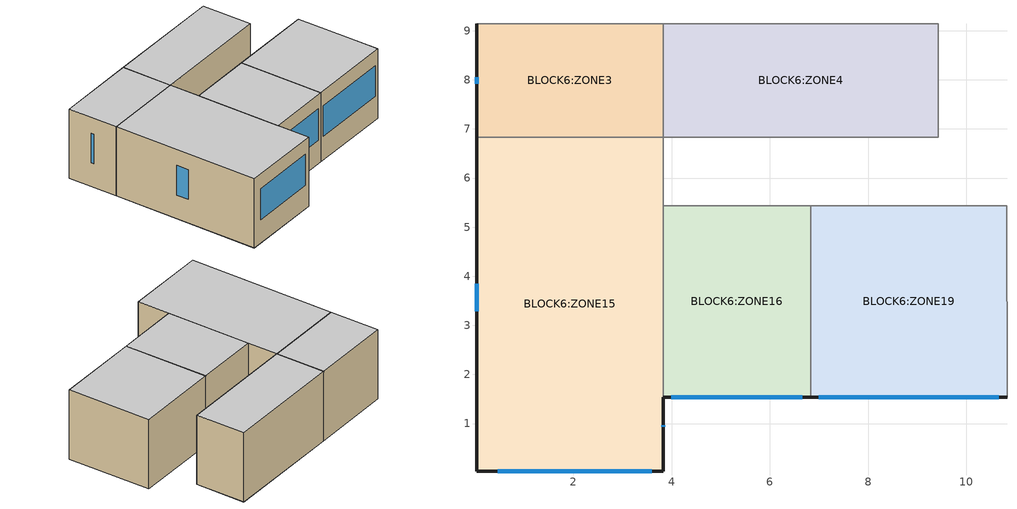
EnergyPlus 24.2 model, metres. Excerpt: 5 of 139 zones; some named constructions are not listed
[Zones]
BLOCK6:ZONE3
 floor to BLOCK5:ZONE3 (XIAN_Wenjiaoyuan_22_InternalFloor_Reversed_Rev): 3.82,6.83 0.03,6.83 0.03,9.14 3.82,9.14 z16.5
 wall outside (XIAN_Wenjiaoyuan_22_Wall): 0.03,9.14 0.03,6.83 z16.5:19.8
 wall to BLOCK6:ZONE4 (Project partition): 3.82,6.83 3.82,9.14 z16.5:19.8
 wall to BLOCK6:ZONE2 (Project partition): 3.82,9.14 0.03,9.14 z16.5:19.8
 wall to BLOCK6:ZONE15 (Project partition): 0.03,6.83 3.82,6.83 z16.5:19.8
 window (XIAN_Wenjiaoyuan_22_ExternalWindows - 1001): 0.03,8.05 0.03,7.92 z17.63:19.05
 ceiling to ROOF1:ZONE1 (Project semi-exposed ceiling): 0.03,6.83 3.82,6.83 3.82,9.14 0.03,9.14 z19.8
BLOCK6:ZONE4
 floor to BLOCK5:ZONE4 (XIAN_Wenjiaoyuan_22_InternalFloor_Reversed_Rev): 9.43,6.83 3.82,6.83 3.82,9.14 9.43,9.14 z16.5
 wall to BLOCK6:ZONE22 (Project partition_Rev): 3.82,6.83 9.43,6.83 9.43,9.14 z16.5:19.8
 wall to BLOCK6:ZONE2 (Project partition): 9.43,9.14 3.82,9.14 z16.5:19.8
 ceiling to ROOF1:ZONE1 (Project semi-exposed ceiling): 3.82,6.83 9.43,6.83 9.43,9.14 3.82,9.14 z19.8
BLOCK6:ZONE15
 floor to BLOCK5:ZONE15 (XIAN_Wenjiaoyuan_22_InternalFloor_Reversed_Rev): 3.82,0.03 0.03,0.03 0.03,6.83 3.82,6.83 z16.5
 wall outside (XIAN_Wenjiaoyuan_22_Wall): 0.03,6.83 0.03,0.03 3.82,0.03 3.82,1.53 z16.5:19.8
 wall to BLOCK6:ZONE22 (Project partition_Rev): 3.82,5.43 3.82,6.83 z16.5:19.8
 wall to BLOCK6:ZONE16 (Project partition): 3.82,1.53 3.82,5.43 z16.5:19.8
 window (XIAN_Wenjiaoyuan_22_ExternalWindows - 1001): 0.03,3.84 0.03,3.28 / 3.82,0.93 3.82,0.97 z17.63:19.05; 0.46,0.03 3.6,0.03 z17.63:19.11
 ceiling to ROOF1:ZONE1 (Project semi-exposed ceiling): 0.03,0.03 3.82,0.03 3.82,6.83 0.03,6.83 z19.8
BLOCK6:ZONE16
 floor to BLOCK5:ZONE16 (XIAN_Wenjiaoyuan_22_InternalFloor_Reversed_Rev): 6.83,1.53 3.82,1.53 3.82,5.43 6.83,5.43 z16.5
 wall outside (XIAN_Wenjiaoyuan_22_Wall): 3.82,1.53 6.83,1.53 z16.5:19.8
 wall to BLOCK6:ZONE22 (Project partition_Rev): 6.83,5.43 3.82,5.43 z16.5:19.8
 wall to BLOCK6:ZONE19 (Project partition): 6.83,1.53 6.83,5.43 z16.5:19.8
 window (XIAN_Wenjiaoyuan_22_ExternalWindows - 1001): 3.99,1.53 6.66,1.53 z17.63:19.12
 ceiling to ROOF1:ZONE1 (Project semi-exposed ceiling): 3.82,1.53 6.83,1.53 6.83,5.43 3.82,5.43 z19.8
BLOCK6:ZONE19
 floor to BLOCK5:ZONE19 (XIAN_Wenjiaoyuan_22_InternalFloor_Reversed_Rev): 10.83,1.53 6.83,1.53 6.83,5.43 10.83,5.43 z16.5
 wall outside (XIAN_Wenjiaoyuan_22_Wall): 6.83,1.53 10.83,1.53 z16.5:19.8
 wall to BLOCK6:ZONE22 (Project partition_Rev): 10.83,1.53 10.83,5.43 6.83,5.43 z16.5:19.8
 window (XIAN_Wenjiaoyuan_22_ExternalWindows - 1001): 7,1.53 10.66,1.53 z17.63:19.1
 ceiling to ROOF1:ZONE1 (Project semi-exposed ceiling): 6.83,1.53 10.83,1.53 10.83,5.43 6.83,5.43 z19.8
[WindowProperty:FrameAndDivider]
1: Frame Width {m}=0.04; Frame Outside Projection {m}=0; Frame Inside Projection {m}=0; Frame Conductance {W/m2-K}=9.5; Ratio of Frame-Edge Glass Conductance to Center-Of-Glass Conductance=1; Frame Solar Absorptance=0.5; Frame Visible Absorptance=0.5; Frame Thermal Hemispherical Emissivity=0.9; Divider Type=DividedLite; Divider Width {m}=0.02; Number of Horizontal Dividers=1; Number of Vertical Dividers=1; Divider Outside Projection {m}=0; Divider Inside Projection {m}=0; Divider Conductance {W/m2-K}=9.5; Ratio of Divider-Edge Glass Conductance to Center-Of-Glass Conductance=1; Divider Solar Absorptance=0.5; Divider Visible Absorptance=0.5; Divider Thermal Hemispherical Emissivity=0.9; Outside Reveal Solar Absorptance=0.5; Inside Sill Depth {m}=0; Inside Sill Solar Absorptance=0.5; Inside Reveal Depth {m}=0; Inside Reveal Solar Absorptance=0.5; NFRC Product Type for Assembly Calculations=CurtainWall
[Schedule:Compact]
BLOCK1:ZONE3 Heating Setpoint Schedule; BLOCK1:ZONE4 Heating Setpoint Schedule; BLOCK1:ZONE12 Heating Setpoint Schedule; BLOCK1:ZONE14 Heating Setpoint Schedule; BLOCK1:ZONE5 Heating Setpoint Schedule; BLOCK1:ZONE1 Heating Setpoint Schedule; BLOCK2:ZONE3 Heating Setpoint Schedule; BLOCK2:ZONE4 Heating Setpoint Schedule; BLOCK2:ZONE12 Heating Setpoint Schedule; BLOCK2:ZONE14 Heating Setpoint Schedule; BLOCK2:ZONE5 Heating Setpoint Schedule; BLOCK2:ZONE1 Heating Setpoint Schedule; BLOCK3:ZONE3 Heating Setpoint Schedule; BLOCK3:ZONE4 Heating Setpoint Schedule; BLOCK3:ZONE12 Heating Setpoint Schedule; BLOCK3:ZONE14 Heating Setpoint Schedule; BLOCK3:ZONE5 Heating Setpoint Schedule; BLOCK3:ZONE1 Heating Setpoint Schedule; BLOCK4:ZONE3 Heating Setpoint Schedule; BLOCK4:ZONE4 Heating Setpoint Schedule; BLOCK4:ZONE12 Heating Setpoint Schedule; BLOCK4:ZONE14 Heating Setpoint Schedule; BLOCK4:ZONE5 Heating Setpoint Schedule; BLOCK4:ZONE1 Heating Setpoint Schedule; BLOCK5:ZONE3 Heating Setpoint Schedule; BLOCK5:ZONE4 Heating Setpoint Schedule; BLOCK5:ZONE12 Heating Setpoint Schedule; BLOCK5:ZONE14 Heating Setpoint Schedule; BLOCK5:ZONE5 Heating Setpoint Schedule; BLOCK5:ZONE1 Heating Setpoint Schedule; BLOCK6:ZONE3 Heating Setpoint Schedule; BLOCK6:ZONE4 Heating Setpoint Schedule: Through: 31 Dec, For: Weekdays SummerDesignDay, Until: 05:00, 12, Until: 10:00, 18, Until: 17:00, 12, Until: 23:00, 18, Until: 24:00, 12, For: WinterDesignDay, Until: 24:00, 18, For: Weekends, Until: 05:00, 12, Until: 10:00, 18, Until: 17:00, 12, Until: 23:00, 18, Until: 24:00, 12, For: Holidays, Until: 05:00, 12, Until: 10:00, 18, Until: 17:00, 12, Until: 23:00, 18, Until: 24:00, 12, For: AllOtherDays, Until: 24:00, -50
BLOCK1:ZONE3 Heating Availability Sch; BLOCK1:ZONE4 Heating Availability Sch; BLOCK1:ZONE12 Heating Availability Sch; BLOCK1:ZONE14 Heating Availability Sch; BLOCK1:ZONE5 Heating Availability Sch; BLOCK1:ZONE1 Heating Availability Sch; BLOCK2:ZONE3 Heating Availability Sch; BLOCK2:ZONE4 Heating Availability Sch; BLOCK2:ZONE12 Heating Availability Sch; BLOCK2:ZONE14 Heating Availability Sch; BLOCK2:ZONE5 Heating Availability Sch; BLOCK2:ZONE1 Heating Availability Sch; BLOCK3:ZONE3 Heating Availability Sch; BLOCK3:ZONE4 Heating Availability Sch; BLOCK3:ZONE12 Heating Availability Sch; BLOCK3:ZONE14 Heating Availability Sch; BLOCK3:ZONE5 Heating Availability Sch; BLOCK3:ZONE1 Heating Availability Sch; BLOCK4:ZONE3 Heating Availability Sch; BLOCK4:ZONE4 Heating Availability Sch; BLOCK4:ZONE12 Heating Availability Sch; BLOCK4:ZONE14 Heating Availability Sch; BLOCK4:ZONE5 Heating Availability Sch; BLOCK4:ZONE1 Heating Availability Sch; BLOCK5:ZONE3 Heating Availability Sch; BLOCK5:ZONE4 Heating Availability Sch; BLOCK5:ZONE12 Heating Availability Sch; BLOCK5:ZONE14 Heating Availability Sch; BLOCK5:ZONE5 Heating Availability Sch; BLOCK5:ZONE1 Heating Availability Sch; BLOCK6:ZONE3 Heating Availability Sch; BLOCK6:ZONE4 Heating Availability Sch: Through: 31 Dec, For: Weekdays SummerDesignDay, Until: 05:00, 1, Until: 10:00, 1, Until: 17:00, 1, Until: 23:00, 1, Until: 24:00, 1, For: WinterDesignDay, Until: 24:00, 1, For: Weekends, Until: 05:00, 1, Until: 10:00, 1, Until: 17:00, 1, Until: 23:00, 1, Until: 24:00, 1, For: Holidays, Until: 05:00, 1, Until: 10:00, 1, Until: 17:00, 1, Until: 23:00, 1, Until: 24:00, 1, For: AllOtherDays, Until: 24:00, 0
BLOCK1:ZONE3 Cooling SP Sch; BLOCK1:ZONE12 Cooling SP Sch; BLOCK1:ZONE14 Cooling SP Sch; BLOCK1:ZONE1 Cooling SP Sch; BLOCK2:ZONE3 Cooling SP Sch; BLOCK2:ZONE12 Cooling SP Sch; BLOCK2:ZONE14 Cooling SP Sch; BLOCK2:ZONE1 Cooling SP Sch; BLOCK3:ZONE3 Cooling SP Sch; BLOCK3:ZONE12 Cooling SP Sch; BLOCK3:ZONE14 Cooling SP Sch; BLOCK3:ZONE1 Cooling SP Sch; BLOCK4:ZONE3 Cooling SP Sch; BLOCK4:ZONE12 Cooling SP Sch; BLOCK4:ZONE14 Cooling SP Sch; BLOCK4:ZONE1 Cooling SP Sch; BLOCK5:ZONE3 Cooling SP Sch; BLOCK5:ZONE12 Cooling SP Sch; BLOCK5:ZONE14 Cooling SP Sch; BLOCK5:ZONE1 Cooling SP Sch; BLOCK6:ZONE3 Cooling SP Sch: Through: 31 Dec, For: Weekdays SummerDesignDay, Until: 05:00, 100, Until: 10:00, 25, Until: 17:00, 100, Until: 23:00, 25, Until: 24:00, 100, For: Weekends, Until: 05:00, 100, Until: 10:00, 25, Until: 17:00, 100, Until: 23:00, 25, Until: 24:00, 100, For: Holidays, Until: 05:00, 100, Until: 10:00, 25, Until: 17:00, 100, Until: 23:00, 25, Until: 24:00, 100, For: WinterDesignDay AllOtherDays, Until: 24:00, 100
BLOCK1:ZONE3 Cooling Availability Sch; BLOCK1:ZONE12 Cooling Availability Sch; BLOCK1:ZONE14 Cooling Availability Sch; BLOCK1:ZONE1 Cooling Availability Sch; BLOCK2:ZONE3 Cooling Availability Sch; BLOCK2:ZONE12 Cooling Availability Sch; BLOCK2:ZONE14 Cooling Availability Sch; BLOCK2:ZONE1 Cooling Availability Sch; BLOCK3:ZONE3 Cooling Availability Sch; BLOCK3:ZONE12 Cooling Availability Sch; BLOCK3:ZONE14 Cooling Availability Sch; BLOCK3:ZONE1 Cooling Availability Sch; BLOCK4:ZONE3 Cooling Availability Sch; BLOCK4:ZONE12 Cooling Availability Sch; BLOCK4:ZONE14 Cooling Availability Sch; BLOCK4:ZONE1 Cooling Availability Sch; BLOCK5:ZONE3 Cooling Availability Sch; BLOCK5:ZONE12 Cooling Availability Sch; BLOCK5:ZONE14 Cooling Availability Sch; BLOCK5:ZONE1 Cooling Availability Sch; BLOCK6:ZONE3 Cooling Availability Sch: Through: 31 Dec, For: Weekdays SummerDesignDay, Until: 05:00, 0, Until: 10:00, 1, Until: 17:00, 0, Until: 23:00, 1, Until: 24:00, 0, For: Weekends, Until: 05:00, 0, Until: 10:00, 1, Until: 17:00, 0, Until: 23:00, 1, Until: 24:00, 0, For: Holidays, Until: 05:00, 0, Until: 10:00, 1, Until: 17:00, 0, Until: 23:00, 1, Until: 24:00, 0, For: WinterDesignDay AllOtherDays, Until: 24:00, 0
BLOCK1:ZONE4 Cooling SP Sch; BLOCK1:ZONE5 Cooling SP Sch; BLOCK2:ZONE4 Cooling SP Sch; BLOCK2:ZONE5 Cooling SP Sch; BLOCK3:ZONE4 Cooling SP Sch; BLOCK3:ZONE5 Cooling SP Sch; BLOCK4:ZONE4 Cooling SP Sch; BLOCK4:ZONE5 Cooling SP Sch; BLOCK5:ZONE4 Cooling SP Sch; BLOCK5:ZONE5 Cooling SP Sch; BLOCK6:ZONE4 Cooling SP Sch: Through: 31 Dec, For: Weekdays SummerDesignDay, Until: 05:00, 100, Until: 10:00, 25, Until: 17:00, 100, Until: 24:00, 25, For: Weekends, Until: 05:00, 100, Until: 10:00, 25, Until: 17:00, 100, Until: 24:00, 25, For: Holidays, Until: 05:00, 100, Until: 10:00, 25, Until: 17:00, 100, Until: 24:00, 25, For: WinterDesignDay AllOtherDays, Until: 24:00, 100
BLOCK1:ZONE4 Cooling Availability Sch; BLOCK1:ZONE5 Cooling Availability Sch; BLOCK2:ZONE4 Cooling Availability Sch; BLOCK2:ZONE5 Cooling Availability Sch; BLOCK3:ZONE4 Cooling Availability Sch; BLOCK3:ZONE5 Cooling Availability Sch; BLOCK4:ZONE4 Cooling Availability Sch; BLOCK4:ZONE5 Cooling Availability Sch; BLOCK5:ZONE4 Cooling Availability Sch; BLOCK5:ZONE5 Cooling Availability Sch; BLOCK6:ZONE4 Cooling Availability Sch: Through: 31 Dec, For: Weekdays SummerDesignDay, Until: 05:00, 0, Until: 10:00, 1, Until: 17:00, 0, Until: 24:00, 1, For: Weekends, Until: 05:00, 0, Until: 10:00, 1, Until: 17:00, 0, Until: 24:00, 1, For: Holidays, Until: 05:00, 0, Until: 10:00, 1, Until: 17:00, 0, Until: 24:00, 1, For: WinterDesignDay AllOtherDays, Until: 24:00, 0
BLOCK1:ZONE22 Heating Setpoint Schedule; BLOCK1:ZONE25 Heating Setpoint Schedule; BLOCK2:ZONE22 Heating Setpoint Schedule; BLOCK2:ZONE25 Heating Setpoint Schedule; BLOCK3:ZONE22 Heating Setpoint Schedule; BLOCK3:ZONE25 Heating Setpoint Schedule; BLOCK4:ZONE22 Heating Setpoint Schedule; BLOCK4:ZONE25 Heating Setpoint Schedule; BLOCK5:ZONE22 Heating Setpoint Schedule; BLOCK5:ZONE25 Heating Setpoint Schedule; BLOCK6:ZONE22 Heating Setpoint Schedule: Through: 31 Dec, For: Weekdays SummerDesignDay, Until: 14:00, 12, Until: 23:00, 21, Until: 24:00, 12, For: WinterDesignDay, Until: 24:00, 21, For: Weekends, Until: 14:00, 12, Until: 23:00, 21, Until: 24:00, 12, For: Holidays, Until: 14:00, 12, Until: 23:00, 21, Until: 24:00, 12, For: AllOtherDays, Until: 24:00, -50
BLOCK1:ZONE22 Heating Availability Sch; BLOCK1:ZONE25 Heating Availability Sch; BLOCK2:ZONE22 Heating Availability Sch; BLOCK2:ZONE25 Heating Availability Sch; BLOCK3:ZONE22 Heating Availability Sch; BLOCK3:ZONE25 Heating Availability Sch; BLOCK4:ZONE22 Heating Availability Sch; BLOCK4:ZONE25 Heating Availability Sch; BLOCK5:ZONE22 Heating Availability Sch; BLOCK5:ZONE25 Heating Availability Sch; BLOCK6:ZONE22 Heating Availability Sch: Through: 31 Dec, For: Weekdays SummerDesignDay, Until: 14:00, 1, Until: 23:00, 1, Until: 24:00, 1, For: WinterDesignDay, Until: 24:00, 1, For: Weekends, Until: 14:00, 1, Until: 23:00, 1, Until: 24:00, 1, For: Holidays, Until: 14:00, 1, Until: 23:00, 1, Until: 24:00, 1, For: AllOtherDays, Until: 24:00, 0
BLOCK1:ZONE22 Cooling SP Sch; BLOCK1:ZONE25 Cooling SP Sch; BLOCK2:ZONE22 Cooling SP Sch; BLOCK2:ZONE25 Cooling SP Sch; BLOCK3:ZONE22 Cooling SP Sch; BLOCK3:ZONE25 Cooling SP Sch; BLOCK4:ZONE22 Cooling SP Sch; BLOCK4:ZONE25 Cooling SP Sch; BLOCK5:ZONE22 Cooling SP Sch; BLOCK5:ZONE25 Cooling SP Sch; BLOCK6:ZONE22 Cooling SP Sch: Through: 31 Dec, For: Weekdays SummerDesignDay, Until: 14:00, 100, Until: 23:00, 25, Until: 24:00, 100, For: Weekends, Until: 14:00, 100, Until: 23:00, 25, Until: 24:00, 100, For: Holidays, Until: 14:00, 100, Until: 23:00, 25, Until: 24:00, 100, For: WinterDesignDay AllOtherDays, Until: 24:00, 100
BLOCK1:ZONE22 Cooling Availability Sch; BLOCK1:ZONE25 Cooling Availability Sch; BLOCK2:ZONE22 Cooling Availability Sch; BLOCK2:ZONE25 Cooling Availability Sch; BLOCK3:ZONE22 Cooling Availability Sch; BLOCK3:ZONE25 Cooling Availability Sch; BLOCK4:ZONE22 Cooling Availability Sch; BLOCK4:ZONE25 Cooling Availability Sch; BLOCK5:ZONE22 Cooling Availability Sch; BLOCK5:ZONE25 Cooling Availability Sch; BLOCK6:ZONE22 Cooling Availability Sch: Through: 31 Dec, For: Weekdays SummerDesignDay, Until: 14:00, 0, Until: 23:00, 1, Until: 24:00, 0, For: Weekends, Until: 14:00, 0, Until: 23:00, 1, Until: 24:00, 0, For: Holidays, Until: 14:00, 0, Until: 23:00, 1, Until: 24:00, 0, For: WinterDesignDay AllOtherDays, Until: 24:00, 0
BLOCK1:ZONE8 Heating Setpoint Schedule; BLOCK1:ZONE9 Heating Setpoint Schedule; BLOCK1:ZONE15 Heating Setpoint Schedule; BLOCK1:ZONE18 Heating Setpoint Schedule; BLOCK1:ZONE20 Heating Setpoint Schedule; BLOCK1:ZONE13 Heating Setpoint Schedule; BLOCK1:ZONE16 Heating Setpoint Schedule; BLOCK1:ZONE21 Heating Setpoint Schedule; BLOCK1:ZONE24 Heating Setpoint Schedule; BLOCK1:ZONE17 Heating Setpoint Schedule; BLOCK2:ZONE8 Heating Setpoint Schedule; BLOCK2:ZONE9 Heating Setpoint Schedule; BLOCK2:ZONE15 Heating Setpoint Schedule; BLOCK2:ZONE18 Heating Setpoint Schedule; BLOCK2:ZONE20 Heating Setpoint Schedule; BLOCK2:ZONE13 Heating Setpoint Schedule; BLOCK2:ZONE16 Heating Setpoint Schedule; BLOCK2:ZONE21 Heating Setpoint Schedule; BLOCK2:ZONE24 Heating Setpoint Schedule; BLOCK2:ZONE17 Heating Setpoint Schedule; BLOCK3:ZONE8 Heating Setpoint Schedule; BLOCK3:ZONE9 Heating Setpoint Schedule; BLOCK3:ZONE15 Heating Setpoint Schedule; BLOCK3:ZONE18 Heating Setpoint Schedule; BLOCK3:ZONE20 Heating Setpoint Schedule; BLOCK3:ZONE13 Heating Setpoint Schedule; BLOCK3:ZONE16 Heating Setpoint Schedule; BLOCK3:ZONE21 Heating Setpoint Schedule; BLOCK3:ZONE24 Heating Setpoint Schedule; BLOCK3:ZONE17 Heating Setpoint Schedule; BLOCK4:ZONE8 Heating Setpoint Schedule; BLOCK4:ZONE9 Heating Setpoint Schedule; BLOCK4:ZONE15 Heating Setpoint Schedule; BLOCK4:ZONE18 Heating Setpoint Schedule; BLOCK4:ZONE20 Heating Setpoint Schedule; BLOCK4:ZONE13 Heating Setpoint Schedule; BLOCK4:ZONE16 Heating Setpoint Schedule; BLOCK4:ZONE21 Heating Setpoint Schedule; BLOCK4:ZONE24 Heating Setpoint Schedule; BLOCK4:ZONE17 Heating Setpoint Schedule; BLOCK5:ZONE8 Heating Setpoint Schedule; BLOCK5:ZONE9 Heating Setpoint Schedule; BLOCK5:ZONE15 Heating Setpoint Schedule; BLOCK5:ZONE18 Heating Setpoint Schedule; BLOCK5:ZONE20 Heating Setpoint Schedule; BLOCK5:ZONE13 Heating Setpoint Schedule; BLOCK5:ZONE16 Heating Setpoint Schedule; BLOCK5:ZONE21 Heating Setpoint Schedule; BLOCK5:ZONE24 Heating Setpoint Schedule; BLOCK5:ZONE17 Heating Setpoint Schedule; BLOCK6:ZONE8 Heating Setpoint Schedule: Through: 31 Dec, For: Weekdays SummerDesignDay, Until: 09:00, 18, Until: 20:00, 12, Until: 24:00, 18, For: WinterDesignDay, Until: 24:00, 18, For: Weekends, Until: 09:00, 18, Until: 20:00, 12, Until: 24:00, 18, For: Holidays, Until: 09:00, 18, Until: 20:00, 12, Until: 24:00, 18, For: AllOtherDays, Until: 24:00, -50
BLOCK1:ZONE8 Heating Availability Sch; BLOCK1:ZONE9 Heating Availability Sch; BLOCK1:ZONE15 Heating Availability Sch; BLOCK1:ZONE18 Heating Availability Sch; BLOCK1:ZONE20 Heating Availability Sch; BLOCK1:ZONE13 Heating Availability Sch; BLOCK1:ZONE16 Heating Availability Sch; BLOCK1:ZONE21 Heating Availability Sch; BLOCK1:ZONE24 Heating Availability Sch; BLOCK1:ZONE17 Heating Availability Sch; BLOCK2:ZONE8 Heating Availability Sch; BLOCK2:ZONE9 Heating Availability Sch; BLOCK2:ZONE15 Heating Availability Sch; BLOCK2:ZONE18 Heating Availability Sch; BLOCK2:ZONE20 Heating Availability Sch; BLOCK2:ZONE13 Heating Availability Sch; BLOCK2:ZONE16 Heating Availability Sch; BLOCK2:ZONE21 Heating Availability Sch; BLOCK2:ZONE24 Heating Availability Sch; BLOCK2:ZONE17 Heating Availability Sch; BLOCK3:ZONE8 Heating Availability Sch; BLOCK3:ZONE9 Heating Availability Sch; BLOCK3:ZONE15 Heating Availability Sch; BLOCK3:ZONE18 Heating Availability Sch; BLOCK3:ZONE20 Heating Availability Sch; BLOCK3:ZONE13 Heating Availability Sch; BLOCK3:ZONE16 Heating Availability Sch; BLOCK3:ZONE21 Heating Availability Sch; BLOCK3:ZONE24 Heating Availability Sch; BLOCK3:ZONE17 Heating Availability Sch; BLOCK4:ZONE8 Heating Availability Sch; BLOCK4:ZONE9 Heating Availability Sch; BLOCK4:ZONE15 Heating Availability Sch; BLOCK4:ZONE18 Heating Availability Sch; BLOCK4:ZONE20 Heating Availability Sch; BLOCK4:ZONE13 Heating Availability Sch; BLOCK4:ZONE16 Heating Availability Sch; BLOCK4:ZONE21 Heating Availability Sch; BLOCK4:ZONE24 Heating Availability Sch; BLOCK4:ZONE17 Heating Availability Sch; BLOCK5:ZONE8 Heating Availability Sch; BLOCK5:ZONE9 Heating Availability Sch; BLOCK5:ZONE15 Heating Availability Sch; BLOCK5:ZONE18 Heating Availability Sch; BLOCK5:ZONE20 Heating Availability Sch; BLOCK5:ZONE13 Heating Availability Sch; BLOCK5:ZONE16 Heating Availability Sch; BLOCK5:ZONE21 Heating Availability Sch; BLOCK5:ZONE24 Heating Availability Sch; BLOCK5:ZONE17 Heating Availability Sch; BLOCK6:ZONE8 Heating Availability Sch: Through: 31 Dec, For: Weekdays SummerDesignDay, Until: 09:00, 1, Until: 20:00, 1, Until: 24:00, 1, For: WinterDesignDay, Until: 24:00, 1, For: Weekends, Until: 09:00, 1, Until: 20:00, 1, Until: 24:00, 1, For: Holidays, Until: 09:00, 1, Until: 20:00, 1, Until: 24:00, 1, For: AllOtherDays, Until: 24:00, 0
BLOCK1:ZONE8 Cooling SP Sch; BLOCK1:ZONE9 Cooling SP Sch; BLOCK1:ZONE15 Cooling SP Sch; BLOCK1:ZONE18 Cooling SP Sch; BLOCK1:ZONE20 Cooling SP Sch; BLOCK1:ZONE13 Cooling SP Sch; BLOCK1:ZONE16 Cooling SP Sch; BLOCK1:ZONE21 Cooling SP Sch; BLOCK1:ZONE24 Cooling SP Sch; BLOCK1:ZONE17 Cooling SP Sch; BLOCK2:ZONE8 Cooling SP Sch; BLOCK2:ZONE9 Cooling SP Sch; BLOCK2:ZONE15 Cooling SP Sch; BLOCK2:ZONE18 Cooling SP Sch; BLOCK2:ZONE20 Cooling SP Sch; BLOCK2:ZONE13 Cooling SP Sch; BLOCK2:ZONE16 Cooling SP Sch; BLOCK2:ZONE21 Cooling SP Sch; BLOCK2:ZONE24 Cooling SP Sch; BLOCK2:ZONE17 Cooling SP Sch; BLOCK3:ZONE8 Cooling SP Sch; BLOCK3:ZONE9 Cooling SP Sch; BLOCK3:ZONE15 Cooling SP Sch; BLOCK3:ZONE18 Cooling SP Sch; BLOCK3:ZONE20 Cooling SP Sch; BLOCK3:ZONE13 Cooling SP Sch; BLOCK3:ZONE16 Cooling SP Sch; BLOCK3:ZONE21 Cooling SP Sch; BLOCK3:ZONE24 Cooling SP Sch; BLOCK3:ZONE17 Cooling SP Sch; BLOCK4:ZONE8 Cooling SP Sch; BLOCK4:ZONE9 Cooling SP Sch; BLOCK4:ZONE15 Cooling SP Sch; BLOCK4:ZONE18 Cooling SP Sch; BLOCK4:ZONE20 Cooling SP Sch; BLOCK4:ZONE13 Cooling SP Sch; BLOCK4:ZONE16 Cooling SP Sch; BLOCK4:ZONE21 Cooling SP Sch; BLOCK4:ZONE24 Cooling SP Sch; BLOCK4:ZONE17 Cooling SP Sch; BLOCK5:ZONE8 Cooling SP Sch; BLOCK5:ZONE9 Cooling SP Sch; BLOCK5:ZONE15 Cooling SP Sch; BLOCK5:ZONE18 Cooling SP Sch; BLOCK5:ZONE20 Cooling SP Sch; BLOCK5:ZONE13 Cooling SP Sch; BLOCK5:ZONE16 Cooling SP Sch; BLOCK5:ZONE21 Cooling SP Sch; BLOCK5:ZONE24 Cooling SP Sch; BLOCK5:ZONE17 Cooling SP Sch: Through: 31 Dec, For: Weekdays SummerDesignDay, Until: 09:00, 25, Until: 20:00, 100, Until: 24:00, 25, For: Weekends, Until: 09:00, 25, Until: 20:00, 100, Until: 24:00, 25, For: Holidays, Until: 09:00, 25, Until: 20:00, 100, Until: 24:00, 25, For: WinterDesignDay AllOtherDays, Until: 24:00, 100
BLOCK1:ZONE8 Cooling Availability Sch; BLOCK1:ZONE9 Cooling Availability Sch; BLOCK1:ZONE15 Cooling Availability Sch; BLOCK1:ZONE18 Cooling Availability Sch; BLOCK1:ZONE20 Cooling Availability Sch; BLOCK1:ZONE13 Cooling Availability Sch; BLOCK1:ZONE16 Cooling Availability Sch; BLOCK1:ZONE21 Cooling Availability Sch; BLOCK1:ZONE24 Cooling Availability Sch; BLOCK1:ZONE17 Cooling Availability Sch; BLOCK2:ZONE8 Cooling Availability Sch; BLOCK2:ZONE9 Cooling Availability Sch; BLOCK2:ZONE15 Cooling Availability Sch; BLOCK2:ZONE18 Cooling Availability Sch; BLOCK2:ZONE20 Cooling Availability Sch; BLOCK2:ZONE13 Cooling Availability Sch; BLOCK2:ZONE16 Cooling Availability Sch; BLOCK2:ZONE21 Cooling Availability Sch; BLOCK2:ZONE24 Cooling Availability Sch; BLOCK2:ZONE17 Cooling Availability Sch; BLOCK3:ZONE8 Cooling Availability Sch; BLOCK3:ZONE9 Cooling Availability Sch; BLOCK3:ZONE15 Cooling Availability Sch; BLOCK3:ZONE18 Cooling Availability Sch; BLOCK3:ZONE20 Cooling Availability Sch; BLOCK3:ZONE13 Cooling Availability Sch; BLOCK3:ZONE16 Cooling Availability Sch; BLOCK3:ZONE21 Cooling Availability Sch; BLOCK3:ZONE24 Cooling Availability Sch; BLOCK3:ZONE17 Cooling Availability Sch; BLOCK4:ZONE8 Cooling Availability Sch; BLOCK4:ZONE9 Cooling Availability Sch; BLOCK4:ZONE15 Cooling Availability Sch; BLOCK4:ZONE18 Cooling Availability Sch; BLOCK4:ZONE20 Cooling Availability Sch; BLOCK4:ZONE13 Cooling Availability Sch; BLOCK4:ZONE16 Cooling Availability Sch; BLOCK4:ZONE21 Cooling Availability Sch; BLOCK4:ZONE24 Cooling Availability Sch; BLOCK4:ZONE17 Cooling Availability Sch; BLOCK5:ZONE8 Cooling Availability Sch; BLOCK5:ZONE9 Cooling Availability Sch; BLOCK5:ZONE15 Cooling Availability Sch; BLOCK5:ZONE18 Cooling Availability Sch; BLOCK5:ZONE20 Cooling Availability Sch; BLOCK5:ZONE13 Cooling Availability Sch; BLOCK5:ZONE16 Cooling Availability Sch; BLOCK5:ZONE21 Cooling Availability Sch; BLOCK5:ZONE24 Cooling Availability Sch; BLOCK5:ZONE17 Cooling Availability Sch: Through: 31 Dec, For: Weekdays SummerDesignDay, Until: 09:00, 1, Until: 20:00, 0, Until: 24:00, 1, For: Weekends, Until: 09:00, 1, Until: 20:00, 0, Until: 24:00, 1, For: Holidays, Until: 09:00, 1, Until: 20:00, 0, Until: 24:00, 1, For: WinterDesignDay AllOtherDays, Until: 24:00, 0
BLOCK1:ZONE11 Heating Setpoint Schedule; BLOCK1:ZONE10 Heating Setpoint Schedule; BLOCK1:ZONE19 Heating Setpoint Schedule; BLOCK1:ZONE23 Heating Setpoint Schedule; BLOCK2:ZONE11 Heating Setpoint Schedule; BLOCK2:ZONE10 Heating Setpoint Schedule; BLOCK2:ZONE19 Heating Setpoint Schedule; BLOCK2:ZONE23 Heating Setpoint Schedule; BLOCK3:ZONE11 Heating Setpoint Schedule; BLOCK3:ZONE10 Heating Setpoint Schedule; BLOCK3:ZONE19 Heating Setpoint Schedule; BLOCK3:ZONE23 Heating Setpoint Schedule; BLOCK4:ZONE11 Heating Setpoint Schedule; BLOCK4:ZONE10 Heating Setpoint Schedule; BLOCK4:ZONE19 Heating Setpoint Schedule; BLOCK4:ZONE23 Heating Setpoint Schedule; BLOCK5:ZONE11 Heating Setpoint Schedule; BLOCK5:ZONE10 Heating Setpoint Schedule; BLOCK5:ZONE19 Heating Setpoint Schedule; BLOCK5:ZONE23 Heating Setpoint Schedule: Through: 31 Dec, For: Weekdays SummerDesignDay, Until: 04:00, 12, Until: 10:00, 18, Until: 16:00, 12, Until: 22:00, 18, Until: 24:00, 12, For: WinterDesignDay, Until: 24:00, 18, For: Weekends, Until: 04:00, 12, Until: 10:00, 18, Until: 16:00, 12, Until: 22:00, 18, Until: 24:00, 12, For: Holidays, Until: 04:00, 12, Until: 10:00, 18, Until: 16:00, 12, Until: 22:00, 18, Until: 24:00, 12, For: AllOtherDays, Until: 24:00, -50
BLOCK1:ZONE11 Heating Availability Sch; BLOCK1:ZONE10 Heating Availability Sch; BLOCK1:ZONE19 Heating Availability Sch; BLOCK1:ZONE23 Heating Availability Sch; BLOCK2:ZONE11 Heating Availability Sch; BLOCK2:ZONE10 Heating Availability Sch; BLOCK2:ZONE19 Heating Availability Sch; BLOCK2:ZONE23 Heating Availability Sch; BLOCK3:ZONE11 Heating Availability Sch; BLOCK3:ZONE10 Heating Availability Sch; BLOCK3:ZONE19 Heating Availability Sch; BLOCK3:ZONE23 Heating Availability Sch; BLOCK4:ZONE11 Heating Availability Sch; BLOCK4:ZONE10 Heating Availability Sch; BLOCK4:ZONE19 Heating Availability Sch; BLOCK4:ZONE23 Heating Availability Sch; BLOCK5:ZONE11 Heating Availability Sch; BLOCK5:ZONE10 Heating Availability Sch; BLOCK5:ZONE19 Heating Availability Sch; BLOCK5:ZONE23 Heating Availability Sch: Through: 31 Dec, For: Weekdays SummerDesignDay, Until: 04:00, 1, Until: 10:00, 1, Until: 16:00, 1, Until: 22:00, 1, Until: 24:00, 1, For: WinterDesignDay, Until: 24:00, 1, For: Weekends, Until: 04:00, 1, Until: 10:00, 1, Until: 16:00, 1, Until: 22:00, 1, Until: 24:00, 1, For: Holidays, Until: 04:00, 1, Until: 10:00, 1, Until: 16:00, 1, Until: 22:00, 1, Until: 24:00, 1, For: AllOtherDays, Until: 24:00, 0
BLOCK1:ZONE11 Cooling SP Sch; BLOCK1:ZONE10 Cooling SP Sch; BLOCK1:ZONE19 Cooling SP Sch; BLOCK1:ZONE23 Cooling SP Sch; BLOCK2:ZONE11 Cooling SP Sch; BLOCK2:ZONE10 Cooling SP Sch; BLOCK2:ZONE19 Cooling SP Sch; BLOCK2:ZONE23 Cooling SP Sch; BLOCK3:ZONE11 Cooling SP Sch; BLOCK3:ZONE10 Cooling SP Sch; BLOCK3:ZONE19 Cooling SP Sch; BLOCK3:ZONE23 Cooling SP Sch; BLOCK4:ZONE11 Cooling SP Sch; BLOCK4:ZONE10 Cooling SP Sch; BLOCK4:ZONE19 Cooling SP Sch; BLOCK4:ZONE23 Cooling SP Sch; BLOCK5:ZONE11 Cooling SP Sch; BLOCK5:ZONE10 Cooling SP Sch; BLOCK5:ZONE19 Cooling SP Sch; BLOCK5:ZONE23 Cooling SP Sch: Through: 31 Dec, For: Weekdays SummerDesignDay, Until: 04:00, 100, Until: 10:00, 25, Until: 16:00, 100, Until: 22:00, 25, Until: 24:00, 100, For: Weekends, Until: 04:00, 100, Until: 10:00, 25, Until: 16:00, 100, Until: 22:00, 25, Until: 24:00, 100, For: Holidays, Until: 04:00, 100, Until: 10:00, 25, Until: 16:00, 100, Until: 22:00, 25, Until: 24:00, 100, For: WinterDesignDay AllOtherDays, Until: 24:00, 100
BLOCK1:ZONE11 Cooling Availability Sch; BLOCK1:ZONE10 Cooling Availability Sch; BLOCK1:ZONE19 Cooling Availability Sch; BLOCK1:ZONE23 Cooling Availability Sch; BLOCK2:ZONE11 Cooling Availability Sch; BLOCK2:ZONE10 Cooling Availability Sch; BLOCK2:ZONE19 Cooling Availability Sch; BLOCK2:ZONE23 Cooling Availability Sch; BLOCK3:ZONE11 Cooling Availability Sch; BLOCK3:ZONE10 Cooling Availability Sch; BLOCK3:ZONE19 Cooling Availability Sch; BLOCK3:ZONE23 Cooling Availability Sch; BLOCK4:ZONE11 Cooling Availability Sch; BLOCK4:ZONE10 Cooling Availability Sch; BLOCK4:ZONE19 Cooling Availability Sch; BLOCK4:ZONE23 Cooling Availability Sch; BLOCK5:ZONE11 Cooling Availability Sch; BLOCK5:ZONE10 Cooling Availability Sch; BLOCK5:ZONE19 Cooling Availability Sch; BLOCK5:ZONE23 Cooling Availability Sch: Through: 31 Dec, For: Weekdays SummerDesignDay, Until: 04:00, 0, Until: 10:00, 1, Until: 16:00, 0, Until: 22:00, 1, Until: 24:00, 0, For: Weekends, Until: 04:00, 0, Until: 10:00, 1, Until: 16:00, 0, Until: 22:00, 1, Until: 24:00, 0, For: Holidays, Until: 04:00, 0, Until: 10:00, 1, Until: 16:00, 0, Until: 22:00, 1, Until: 24:00, 0, For: WinterDesignDay AllOtherDays, Until: 24:00, 0
